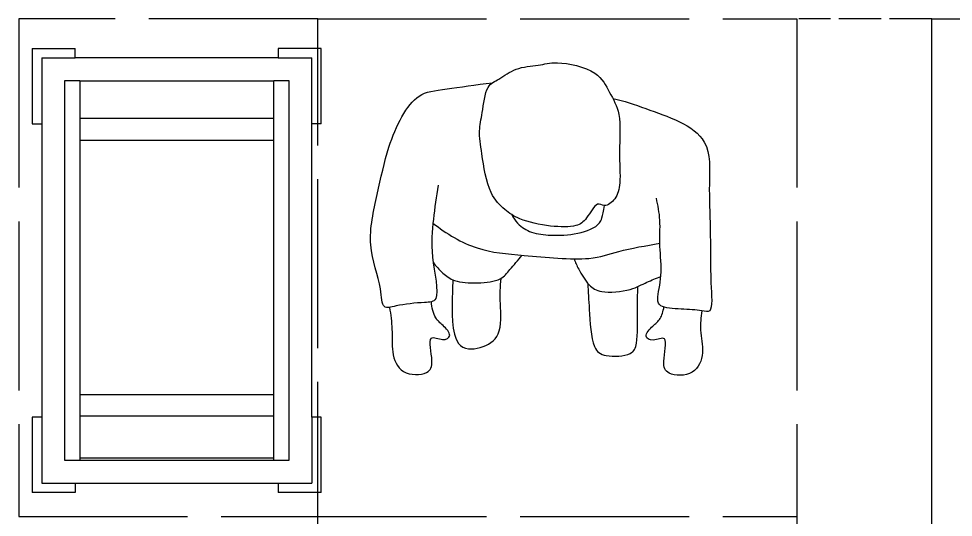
# Model space of a CAD drawing. Header units: millimetres. Extents: x -9564 to 78776, y -25260 to 24346.
# Drawn here: x 62579 to 63986, y -10134 to -9384 of the extents above; entities that cross this region are included whole.
import ezdxf

# ---------------------------------------------------------------- set-up
doc = ezdxf.new("R2010")
doc.units = ezdxf.units.MM
doc.header["$LTSCALE"] = 100
for name, pattern in [('DASHED', [1.524, 1.27, -0.254]), ('DASHED2', [0.762, 0.635, -0.127]), ('DASHEDX2', [3.048, 2.54, -0.508])]:
    doc.linetypes.add(name, pattern=pattern)
for name, color, linetype in [('Area proceso', 90, 'DASHEDX2'), ('Maquinas', 200, 'Continuous'), ('Personal', 20, 'Continuous'), ('SLIM', 6, 'DASHED'), ('Transporte semielaborado', 30, 'Continuous')]:
    doc.layers.add(name, color=color, linetype=linetype)

# ---------------------------------------------------------------- blocks, each defined once
blk = doc.blocks.new('Bakery Trolley pl')
at = {"layer": 'Transporte semielaborado'}
for p, q in [((0.1804, 0.6253), (0.2371, 0.6253)), ((0.1804, 0.6253), (0.1804, 0.526)), ((0.2371, 0.6127), (0.2371, 0.6253)), ((0.5048, 0.6127), (0.5048, 0.6253)), ((0.5048, 0.6253), (0.5615, 0.6253)), ((0.5615, 0.526), (0.5615, 0.6253)), ((0.2371, 0.6127), (0.1929, 0.6127)), ((0.1929, 0.526), (0.1929, 0.6127)), ((0.5048, 0.6127), (0.2371, 0.6127)), ((0.5489, 0.6127), (0.5048, 0.6127)), ((0.5489, 0.526), (0.5489, 0.6127)), ((0.2229, 0.5827), (0.2229, 0.0827)), ((0.2429, 0.5827), (0.2229, 0.5827)), ((0.2429, 0.5827), (0.2429, 0.5798)), ((0.4989, 0.5827), (0.2429, 0.5827)), ((0.2429, 0.5798), (0.4989, 0.5798)), ((0.2429, 0.5798), (0.2429, 0.5245)), ((0.5189, 0.5827), (0.4989, 0.5827)), ((0.4989, 0.5798), (0.4989, 0.5827)), ((0.4989, 0.5245), (0.4989, 0.5798)), ((0.5189, 0.0827), (0.5189, 0.5827)), ((0.1804, 0.526), (0.1929, 0.526)), ((0.1929, 0.526), (0.1929, 0.1394)), ((0.2429, 0.5245), (0.4989, 0.5245)), ((0.2429, 0.5245), (0.2429, 0.4967)), ((0.4989, 0.4967), (0.4989, 0.5245)), ((0.5489, 0.526), (0.5615, 0.526)), ((0.5489, 0.1394), (0.5489, 0.526)), ((0.2429, 0.4967), (0.4989, 0.4967)), ((0.2429, 0.4967), (0.2429, 0.1615)), ((0.4989, 0.1615), (0.4989, 0.4967)), ((0.2429, 0.1615), (0.4989, 0.1615)), ((0.2429, 0.1615), (0.2429, 0.1325)), ((0.4989, 0.1325), (0.4989, 0.1615)), ((0.1804, 0.1394), (0.1929, 0.1394)), ((0.1804, 0.1394), (0.1804, 0.0402)), ((0.1929, 0.1394), (0.1929, 0.0527)), ((0.5615, 0.1394), (0.5489, 0.1394)), ((0.5489, 0.0527), (0.5489, 0.1394)), ((0.5615, 0.0402), (0.5615, 0.1394)), ((0.2429, 0.1325), (0.4989, 0.1325)), ((0.2429, 0.1325), (0.2429, 0.0827)), ((0.4989, 0.0827), (0.4989, 0.1325)), ((0.2229, 0.0827), (0.2429, 0.0827)), ((0.4989, 0.0827), (0.2429, 0.0827)), ((0.4989, 0.0827), (0.5189, 0.0827)), ((0.2371, 0.0527), (0.1929, 0.0527)), ((0.2371, 0.0402), (0.2371, 0.0527)), ((0.2371, 0.0527), (0.5048, 0.0527)), ((0.5048, 0.0527), (0.5048, 0.0402)), ((0.5489, 0.0527), (0.5048, 0.0527)), ((0.1804, 0.0402), (0.2371, 0.0402)), ((0.5615, 0.0402), (0.5048, 0.0402))]:
    blk.add_line(p, q, dxfattribs=at)
blk = doc.blocks.new('pa17-16')
for points, knots in [([(5.62, 2.5537), (5.6188, 2.5427), (5.6154, 2.5253), (5.6223, 2.4901), (5.6346, 2.4293), (5.661, 2.4064), (5.685, 2.3908), (5.7322, 2.3832), (5.7723, 2.3842), (5.7881, 2.3969), (5.8018, 2.4268), (5.8146, 2.4162), (5.8324, 2.4305), (5.8382, 2.4568), (5.8318, 2.5038), (5.8344, 2.5615), (5.8137, 2.5937), (5.7944, 2.6284), (5.7307, 2.6388), (5.7037, 2.6296), (5.6679, 2.626), (5.6442, 2.6055), (5.6228, 2.5961), (5.6214, 2.5667), (5.62, 2.5537)], [0, 0, 0, 0, 0.297584, 0.631064, 1.068635, 1.39533, 1.69617, 2.097861, 2.458938, 2.716293, 3.010442, 3.199165, 3.447293, 3.731671, 4.119196, 4.541864, 4.881702, 5.22714, 5.673063, 5.989311, 6.327668, 6.644571, 6.906626, 7.259736, 7.259736, 7.259736, 7.259736]), ([(5.5575, 2.4391), (5.5549, 2.4218), (5.5525, 2.3852), (5.5491, 2.3329), (5.5712, 2.2599), (5.5431, 2.2589), (5.5029, 2.2526), (5.4793, 2.2435), (5.4785, 2.2813), (5.4499, 2.3438), (5.4658, 2.4235), (5.4776, 2.5033), (5.5116, 2.5798), (5.5552, 2.585), (5.608, 2.5962), (5.6336, 2.6001)], [0, 0, 0, 0, 0.404899, 0.829805, 1.276298, 1.516647, 1.885942, 2.122553, 2.418487, 2.881882, 3.382407, 3.897515, 4.613825, 5.020942, 5.393355, 5.393355, 5.393355, 5.393355]), ([(5.8196, 2.5846), (5.837, 2.5819), (5.8817, 2.5675), (5.9755, 2.5418), (5.972, 2.4609), (5.9791, 2.3926), (5.9812, 2.315), (5.9891, 2.2612), (5.9692, 2.2664), (5.9401, 2.2663), (5.9063, 2.2668), (5.9005, 2.2811), (5.909, 2.3184), (5.9007, 2.3606), (5.9019, 2.4011), (5.8964, 2.4238), (5.8933, 2.4348)], [6.682038, 6.682038, 6.682038, 6.682038, 7.076266, 7.806153, 8.304227, 8.77662, 9.284333, 9.649979, 9.844608, 10.160206, 10.472731, 10.661147, 10.998544, 11.371438, 11.724832, 12.051545, 12.051545, 12.051545, 12.051545]), ([(5.6724, 2.3994), (5.675, 2.3947), (5.6837, 2.383), (5.7041, 2.3718), (5.7348, 2.3697), (5.774, 2.3728), (5.8085, 2.3874), (5.8116, 2.4015), (5.8144, 2.4199)], [0.121052, 0.121052, 0.121052, 0.121052, 0.297289, 0.584433, 0.895396, 1.26174, 1.600834, 1.760925, 1.760925, 1.760925, 1.760925]), ([(5.5522, 2.3809), (5.573, 2.3653), (5.6222, 2.3398), (5.6924, 2.3383), (5.7952, 2.3323), (5.8376, 2.352), (5.881, 2.3613), (5.9019, 2.366)], [0, 0, 0, 0, 0.49262, 0.970296, 1.525877, 1.91054, 2.357805, 2.357805, 2.357805, 2.357805]), ([(5.5552, 2.3206), (5.5597, 2.3147), (5.5706, 2.3043), (5.5892, 2.2916), (5.6248, 2.2913), (5.6613, 2.2967), (5.6731, 2.3154), (5.6858, 2.3299), (5.6912, 2.3378)], [0, 0, 0, 0, 0.262594, 0.520609, 0.853848, 1.185107, 1.43842, 1.738028, 1.738028, 1.738028, 1.738028]), ([(5.7713, 2.3359), (5.7736, 2.3305), (5.7786, 2.3203), (5.7954, 2.2951), (5.8154, 2.2848), (5.8612, 2.2906), (5.8838, 2.3057), (5.8988, 2.3117), (5.9058, 2.3148)], [0, 0, 0, 0, 0.233477, 0.532145, 0.79329, 1.163492, 1.458071, 1.725911, 1.725911, 1.725911, 1.725911]), ([(5.5867, 2.2952), (5.5866, 2.2877), (5.5872, 2.2667), (5.5883, 2.1873), (5.6353, 2.19), (5.6673, 2.2128), (5.6606, 2.2618), (5.6599, 2.2881), (5.6606, 2.3008)], [0.078483, 0.078483, 0.078483, 0.078483, 0.321516, 0.797556, 1.122606, 1.448668, 1.830958, 2.166281, 2.166281, 2.166281, 2.166281]), ([(5.7943, 2.2992), (5.7951, 2.2858), (5.7984, 2.2614), (5.8038, 2.2002), (5.8255, 2.1869), (5.8672, 2.191), (5.8755, 2.2117), (5.8718, 2.2605), (5.8715, 2.286), (5.871, 2.2978)], [0, 0, 0, 0, 0.353805, 0.775896, 1.041599, 1.377968, 1.615337, 2.001902, 2.313716, 2.313716, 2.313716, 2.313716]), ([(5.4915, 2.2484), (5.4936, 2.2374), (5.4981, 2.215), (5.4968, 2.1806), (5.512, 2.1445), (5.5569, 2.147), (5.5634, 2.1681), (5.5498, 2.2128), (5.5753, 2.1995), (5.5912, 2.209), (5.5741, 2.2257), (5.5617, 2.2339), (5.5559, 2.2515), (5.5556, 2.26)], [0, 0, 0, 0, 0.324329, 0.654038, 0.980089, 1.31306, 1.562526, 1.890179, 2.123217, 2.319335, 2.559559, 2.78492, 3.066636, 3.066636, 3.066636, 3.066636]), ([(5.9713, 2.2652), (5.9703, 2.2553), (5.9686, 2.234), (5.9786, 2.2017), (5.9668, 2.1644), (5.9218, 2.1628), (5.9134, 2.1832), (5.9229, 2.229), (5.8988, 2.2135), (5.882, 2.2215), (5.8976, 2.2397), (5.908, 2.248), (5.912, 2.2618), (5.9127, 2.2683)], [0.038839, 0.038839, 0.038839, 0.038839, 0.324329, 0.654038, 0.980089, 1.31306, 1.562526, 1.890179, 2.123217, 2.319335, 2.559559, 2.78492, 2.989829, 2.989829, 2.989829, 2.989829])]:
    blk.add_open_spline(points, degree=3, knots=knots)

msp = doc.modelspace()

# ---------------------------------------------------------------- linework, layer by layer
msp.add_line((63953.09, -10834.072), (63953.09, -9934.072))
at = {"layer": 'Area proceso', "color": 3}
for p, q in [((63029.255, -9384.077), (62579.255, -9384.077)), ((62579.255, -9384.077), (62579.255, -10132.433)), ((63029.255, -10184.077), (63029.255, -9384.077)), ((63029.255, -9384.077), (63750.255, -9384.077)), ((63750.255, -9384.077), (63750.255, -10185.506)), ((62579.255, -10132.433), (63029.255, -10132.433))]:
    msp.add_line(p, q, dxfattribs=at)
at = {"layer": 'Area proceso'}
msp.add_line((63029.255, -10132.433), (63750.255, -10132.433), dxfattribs=at)
at = {"layer": 'Maquinas', "color": 0}
for p, q in [((63953.09, -9934.072), (63953.09, -9384.077)), ((63953.09, -9384.077), (63953.09, -9384.077)), ((63953.09, -9384.077), (64053.09, -9384.077))]:
    msp.add_line(p, q, dxfattribs=at)
at = {"layer": 'SLIM', "color": 3, "linetype": 'DASHED2'}
msp.add_line((63953.09, -9384.077), (63753.09, -9384.077), dxfattribs=at)

# ---------------------------------------------------------------- block references
at = {"layer": 'Personal', "xscale": 979.1504951166461, "yscale": 979.1504951166461, "zscale": 979.1504951166461, "rotation": 357.3569437258109}
msp.add_blockref('pa17-16', (57664.509, -11769.297), dxfattribs=at)
at = {"layer": 'Transporte semielaborado', "xscale": 1141.039974711085, "yscale": 1141.039974711085, "zscale": 1141.039974711085, "rotation": 180}
msp.add_blockref('Bakery Trolley pl', (63240.416, -9382.984), dxfattribs=at)

doc.saveas('drawing.dxf')
